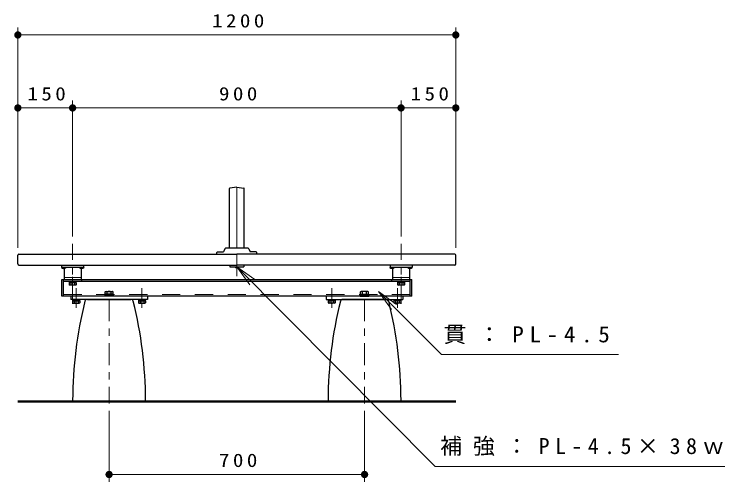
# Model space of a CAD drawing. Units: millimetres on the paper, scale 1:20. Extents: x -385 to 0, y 0 to 267.
# Drawn here: x -288.9 to -191.6, y 105.4 to 169.5 of the extents above; entities that cross this region are included whole.
import ezdxf

# ---------------------------------------------------------------- set-up
doc = ezdxf.new("R2010")
doc.units = ezdxf.units.MM
doc.linetypes.add('USER1', pattern=[4.5, 2.5, -2])
doc.linetypes.add('USER2', pattern=[6, 3, -1, 1, -1])
doc.layers.add('1_20', color=7, linetype='Continuous', lineweight=25)
doc.styles.add('ＭＳ ゴシック', font='')
doc.styles.get('ＭＳ ゴシック').set_extended_font_data('MS Gothic')

# ---------------------------------------------------------------- blocks, each defined once
blk = doc.blocks.new('filled_dot')
at = {"color": 0, "linetype": 'Continuous', "lineweight": -2, "const_width": 1.25}
blk.add_lwpolyline([(-0.625, 0, 1), (0.625, 0, 1)], format="xyb", close=True, dxfattribs=at)

msp = doc.modelspace()

# ---------------------------------------------------------------- linework, layer by layer
at = {"layer": '1_20', "lineweight": 13}
for p, q in [((-288.425, 137.515), (-288.425, 167.665)), ((-228.425, 137.515), (-228.425, 167.665)), ((-288.425, 166.665), (-228.425, 166.665)), ((-280.925, 139.059), (-280.925, 157.665)), ((-235.925, 139.059), (-235.925, 157.665)), ((-288.425, 156.665), (-280.925, 156.665)), ((-280.925, 156.665), (-235.925, 156.665)), ((-235.925, 156.665), (-228.425, 156.665)), ((-256.665, 132.435), (-258.425, 134.915)), ((-258.425, 134.915), (-255.956, 133.139)), ((-258.425, 134.915), (-256.31, 132.787)), ((-237.24, 129.028), (-239.008, 131.503)), ((-239.008, 131.503), (-236.533, 129.735)), ((-239.008, 131.503), (-236.886, 129.382)), ((-275.925, 115.177), (-275.925, 105.44)), ((-240.925, 115.177), (-240.925, 105.44)), ((-240.925, 106.44), (-275.925, 106.44))]:
    msp.add_line(p, q, dxfattribs=at)
at = {"layer": '1_20', "color": 110}
for p, q in [((-259.425, 137.44), (-259.425, 145.635)), ((-258.425, 145.828), (-259.382, 145.684)), ((-258.425, 145.828), (-257.467, 145.684)), ((-257.425, 137.44), (-257.425, 145.635)), ((-260.064, 137.38), (-260.25, 136.955)), ((-258.425, 137.44), (-259.972, 137.44)), ((-256.877, 137.44), (-258.425, 137.44)), ((-256.785, 137.38), (-256.599, 136.955)), ((-261.175, 136.64), (-261.168, 136.844)), ((-261.068, 136.94), (-260.273, 136.94)), ((-255.782, 136.94), (-256.577, 136.94)), ((-255.675, 136.64), (-255.682, 136.844))]:
    msp.add_line(p, q, dxfattribs=at)
at = {"layer": '1_20', "color": 110, "lineweight": 13}
msp.add_line((-258.425, 145.828), (-258.425, 137.44), dxfattribs=at)
at = {"layer": '1_20', "linetype": 'USER2', "lineweight": 13}
for p, q in [((-280.925, 129.831), (-280.925, 138.034)), ((-258.425, 133.603), (-258.425, 138.109)), ((-235.925, 129.831), (-235.925, 138.034)), ((-275.925, 130.44), (-275.925, 116.177)), ((-240.925, 130.44), (-240.925, 116.177))]:
    msp.add_line(p, q, dxfattribs=at)
at = {"layer": '1_20'}
for p, q in [((-288.425, 135.29), (-288.425, 136.49)), ((-288.275, 136.64), (-258.425, 136.64)), ((-228.575, 136.64), (-258.425, 136.64)), ((-228.425, 135.29), (-228.425, 136.49)), ((-288.275, 135.14), (-258.425, 135.14)), ((-282.445, 134.84), (-282.445, 134.815)), ((-282.445, 134.84), (-281.855, 134.84)), ((-282.445, 134.815), (-281.855, 134.815)), ((-282.425, 135.14), (-282.425, 134.84)), ((-282.425, 134.84), (-279.425, 134.84)), ((-282.1, 134.84), (-282.1, 133.14)), ((-281.855, 134.84), (-281.855, 134.815)), ((-279.995, 134.84), (-279.995, 134.815)), ((-279.995, 134.84), (-279.405, 134.84)), ((-279.995, 134.815), (-279.405, 134.815)), ((-279.75, 134.84), (-279.75, 133.14)), ((-279.425, 135.14), (-279.425, 134.84)), ((-279.405, 134.84), (-279.405, 134.815)), ((-259.375, 135.14), (-259.375, 134.915)), ((-259.375, 134.915), (-257.475, 134.915)), ((-258.72, 134.915), (-258.72, 134.89)), ((-258.72, 134.915), (-258.13, 134.915)), ((-258.72, 134.89), (-258.13, 134.89)), ((-228.575, 135.14), (-258.425, 135.14)), ((-258.13, 134.915), (-258.13, 134.89)), ((-257.475, 135.14), (-257.475, 134.915)), ((-237.445, 134.84), (-237.445, 134.815)), ((-237.445, 134.84), (-236.855, 134.84)), ((-237.445, 134.815), (-236.855, 134.815)), ((-237.425, 135.14), (-237.425, 134.84)), ((-237.425, 134.84), (-234.425, 134.84)), ((-237.1, 134.84), (-237.1, 133.14)), ((-236.855, 134.84), (-236.855, 134.815)), ((-234.995, 134.84), (-234.995, 134.815)), ((-234.995, 134.84), (-234.405, 134.84)), ((-234.995, 134.815), (-234.405, 134.815)), ((-234.75, 134.84), (-234.75, 133.14)), ((-234.425, 135.14), (-234.425, 134.84)), ((-234.405, 134.84), (-234.405, 134.815)), ((-282.1, 133.14), (-279.75, 133.14)), ((-281.45, 132.915), (-280.4, 132.915)), ((-281.45, 132.915), (-281.45, 132.84)), ((-281.45, 132.84), (-280.4, 132.84)), ((-281.385, 132.84), (-281.385, 132.715)), ((-280.465, 132.84), (-281.385, 132.84)), ((-280.465, 132.715), (-281.385, 132.715)), ((-280.958, 132.84), (-280.925, 132.715)), ((-280.925, 132.84), (-280.891, 132.715)), ((-280.465, 132.84), (-280.465, 132.715)), ((-280.4, 132.84), (-280.4, 132.915)), ((-237.1, 133.14), (-234.75, 133.14)), ((-236.45, 132.915), (-235.4, 132.915)), ((-236.45, 132.915), (-236.45, 132.84)), ((-236.45, 132.84), (-235.4, 132.84)), ((-236.385, 132.84), (-236.385, 132.715)), ((-235.465, 132.84), (-236.385, 132.84)), ((-235.465, 132.715), (-236.385, 132.715)), ((-235.958, 132.84), (-235.925, 132.715)), ((-235.925, 132.84), (-235.891, 132.715)), ((-235.465, 132.84), (-235.465, 132.715)), ((-235.4, 132.84), (-235.4, 132.915)), ((-276.473, 131.458), (-276.375, 131.515)), ((-276.473, 131.14), (-276.473, 131.458)), ((-276.375, 131.515), (-275.475, 131.515)), ((-276.199, 131.14), (-276.199, 131.458)), ((-275.651, 131.14), (-275.651, 131.458)), ((-275.376, 131.458), (-275.475, 131.515)), ((-275.376, 131.14), (-275.376, 131.458)), ((-241.473, 131.458), (-241.375, 131.515)), ((-241.473, 131.14), (-241.473, 131.458)), ((-240.475, 131.515), (-241.375, 131.515)), ((-241.199, 131.14), (-241.199, 131.458)), ((-240.651, 131.14), (-240.651, 131.458)), ((-240.376, 131.458), (-240.475, 131.515)), ((-240.376, 131.14), (-240.376, 131.458)), ((-276.525, 130.99), (-276.525, 130.89)), ((-275.325, 130.99), (-276.525, 130.99)), ((-275.325, 130.89), (-276.525, 130.89)), ((-276.462, 130.99), (-276.462, 131.14)), ((-275.387, 131.14), (-276.462, 131.14)), ((-275.387, 130.99), (-276.462, 130.99)), ((-275.965, 130.99), (-275.925, 131.14)), ((-275.925, 130.99), (-275.885, 131.14)), ((-275.387, 130.99), (-275.387, 131.14)), ((-275.325, 130.89), (-275.325, 130.99)), ((-241.525, 130.89), (-241.525, 130.99)), ((-241.525, 130.99), (-240.325, 130.99)), ((-241.525, 130.89), (-240.325, 130.89)), ((-241.462, 130.99), (-241.462, 131.14)), ((-241.462, 131.14), (-240.387, 131.14)), ((-241.462, 130.99), (-240.387, 130.99)), ((-240.925, 130.99), (-240.965, 131.14)), ((-240.885, 130.99), (-240.925, 131.14)), ((-240.387, 130.99), (-240.387, 131.14)), ((-240.325, 130.99), (-240.325, 130.89)), ((-279.9, 130.44), (-280.95, 130.44)), ((-280.95, 130.365), (-280.95, 130.44)), ((-279.9, 130.365), (-280.95, 130.365)), ((-280.885, 130.365), (-280.885, 130.24)), ((-280.885, 130.365), (-279.965, 130.365)), ((-280.885, 130.24), (-279.965, 130.24)), ((-280.425, 130.365), (-280.458, 130.24)), ((-280.391, 130.365), (-280.425, 130.24)), ((-279.965, 130.365), (-279.965, 130.24)), ((-279.9, 130.44), (-279.9, 130.365)), ((-278.902, 130.44), (-272.948, 130.44)), ((-275.475, 130.44), (-276.375, 130.44)), ((-270.9, 130.44), (-271.95, 130.44)), ((-271.95, 130.365), (-271.95, 130.44)), ((-270.9, 130.365), (-271.95, 130.365)), ((-271.885, 130.365), (-271.885, 130.24)), ((-271.885, 130.365), (-270.965, 130.365)), ((-271.885, 130.24), (-270.965, 130.24)), ((-271.425, 130.365), (-271.458, 130.24)), ((-271.391, 130.365), (-271.425, 130.24)), ((-270.965, 130.365), (-270.965, 130.24)), ((-270.9, 130.44), (-270.9, 130.365)), ((-245.95, 130.44), (-244.9, 130.44)), ((-245.95, 130.44), (-245.95, 130.365)), ((-245.95, 130.365), (-244.9, 130.365)), ((-245.885, 130.365), (-245.885, 130.24)), ((-244.965, 130.365), (-245.885, 130.365)), ((-244.965, 130.24), (-245.885, 130.24)), ((-245.458, 130.365), (-245.425, 130.24)), ((-245.425, 130.365), (-245.391, 130.24)), ((-244.965, 130.365), (-244.965, 130.24)), ((-244.9, 130.365), (-244.9, 130.44)), ((-237.948, 130.44), (-243.902, 130.44)), ((-241.375, 130.44), (-240.475, 130.44)), ((-236.95, 130.44), (-235.9, 130.44)), ((-236.95, 130.44), (-236.95, 130.365)), ((-236.95, 130.365), (-235.9, 130.365)), ((-236.885, 130.365), (-236.885, 130.24)), ((-235.965, 130.365), (-236.885, 130.365)), ((-235.965, 130.24), (-236.885, 130.24)), ((-236.458, 130.365), (-236.425, 130.24)), ((-236.425, 130.365), (-236.391, 130.24)), ((-235.965, 130.365), (-235.965, 130.24)), ((-235.9, 130.365), (-235.9, 130.44)), ((-280.775, 116.44), (-280.925, 116.59)), ((-280.775, 116.44), (-271.075, 116.44)), ((-271.075, 116.44), (-270.925, 116.59)), ((-245.775, 116.44), (-245.925, 116.59)), ((-236.075, 116.44), (-245.775, 116.44)), ((-236.075, 116.44), (-235.925, 116.59))]:
    msp.add_line(p, q, dxfattribs=at)
at = {"layer": '1_20', "linetype": 'USER1', "lineweight": 13}
for p, q in [((-282.1, 133.44), (-279.75, 133.44)), ((-237.1, 133.44), (-234.75, 133.44))]:
    msp.add_line(p, q, dxfattribs=at)
at = {"layer": '1_20', "color": 4, "linetype": 'USER2', "lineweight": 13}
for p, q in [((-280.925, 133.515), (-280.925, 132.174)), ((-235.925, 133.515), (-235.925, 132.174)), ((-280.425, 131.96), (-280.425, 129.297)), ((-280.425, 131.49), (-280.425, 130.149)), ((-271.425, 131.96), (-271.425, 129.297)), ((-271.425, 131.49), (-271.425, 130.149)), ((-245.425, 131.96), (-245.425, 129.297)), ((-245.425, 131.49), (-245.425, 130.149)), ((-236.425, 131.96), (-236.425, 129.297)), ((-236.425, 131.49), (-236.425, 130.149))]:
    msp.add_line(p, q, dxfattribs=at)
at = {"layer": '1_20', "color": 4}
for p, q in [((-282.4, 130.89), (-282.4, 133.14)), ((-282.4, 133.14), (-234.45, 133.14)), ((-282.175, 130.89), (-282.175, 133.14)), ((-282.175, 132.915), (-234.675, 132.915)), ((-279.675, 132.915), (-279.675, 133.14)), ((-237.175, 132.915), (-237.175, 133.14)), ((-234.675, 130.89), (-234.675, 133.14)), ((-234.45, 130.89), (-234.45, 133.14)), ((-234.45, 130.89), (-282.4, 130.89)), ((-281.175, 130.89), (-281.175, 130.44)), ((-270.675, 130.89), (-270.675, 130.44)), ((-246.175, 130.89), (-246.175, 130.44)), ((-235.675, 130.89), (-246.175, 130.89)), ((-235.675, 130.89), (-235.675, 130.44)), ((-270.675, 130.44), (-281.175, 130.44)), ((-246.175, 130.44), (-235.675, 130.44))]:
    msp.add_line(p, q, dxfattribs=at)
at = {"layer": '1_20', "color": 131}
for p, q in [((-281.416, 132.715), (-281.416, 132.44)), ((-280.434, 132.715), (-281.416, 132.715)), ((-281.416, 132.44), (-281.337, 132.395)), ((-281.17, 132.715), (-281.17, 132.44)), ((-280.679, 132.715), (-280.679, 132.44)), ((-280.434, 132.44), (-280.512, 132.395)), ((-280.434, 132.715), (-280.434, 132.44)), ((-236.416, 132.715), (-236.416, 132.44)), ((-235.434, 132.715), (-236.416, 132.715)), ((-236.416, 132.44), (-236.337, 132.395)), ((-236.17, 132.715), (-236.17, 132.44)), ((-235.679, 132.715), (-235.679, 132.44)), ((-235.434, 132.44), (-235.512, 132.395)), ((-235.434, 132.715), (-235.434, 132.44)), ((-280.512, 132.395), (-281.337, 132.395)), ((-235.512, 132.395), (-236.337, 132.395)), ((-280.916, 130.24), (-280.916, 129.965)), ((-280.916, 130.24), (-279.934, 130.24)), ((-280.916, 129.965), (-280.837, 129.92)), ((-280.837, 129.92), (-280.012, 129.92)), ((-280.67, 130.24), (-280.67, 129.965)), ((-280.179, 130.24), (-280.179, 129.965)), ((-279.934, 129.965), (-280.012, 129.92)), ((-279.934, 130.24), (-279.934, 129.965)), ((-271.916, 130.24), (-271.916, 129.965)), ((-271.916, 130.24), (-270.934, 130.24)), ((-271.916, 129.965), (-271.837, 129.92)), ((-271.837, 129.92), (-271.012, 129.92)), ((-271.67, 130.24), (-271.67, 129.965)), ((-271.179, 130.24), (-271.179, 129.965)), ((-270.934, 129.965), (-271.012, 129.92)), ((-270.934, 130.24), (-270.934, 129.965)), ((-245.916, 130.24), (-245.916, 129.965)), ((-244.934, 130.24), (-245.916, 130.24)), ((-245.916, 129.965), (-245.837, 129.92)), ((-245.012, 129.92), (-245.837, 129.92)), ((-245.67, 130.24), (-245.67, 129.965)), ((-245.179, 130.24), (-245.179, 129.965)), ((-244.934, 129.965), (-245.012, 129.92)), ((-244.934, 130.24), (-244.934, 129.965)), ((-236.916, 130.24), (-236.916, 129.965)), ((-235.934, 130.24), (-236.916, 130.24)), ((-236.916, 129.965), (-236.837, 129.92)), ((-236.012, 129.92), (-236.837, 129.92)), ((-236.67, 130.24), (-236.67, 129.965)), ((-236.179, 130.24), (-236.179, 129.965)), ((-235.934, 129.965), (-236.012, 129.92)), ((-235.934, 130.24), (-235.934, 129.965))]:
    msp.add_line(p, q, dxfattribs=at)
at = {"layer": '1_20', "color": 4, "linetype": 'USER1', "lineweight": 13}
msp.add_line((-234.675, 131.115), (-282.175, 131.115), dxfattribs=at)
at = {"layer": '1_20', "lineweight": 50}
msp.add_line((-288.425, 116.44), (-228.425, 116.44), dxfattribs=at)
at = {"layer": '1_20', "lineweight": 13}
for points in [[(-258.425, 134.915), (-231.243, 107.556), (-191.573, 107.556)], [(-239.008, 131.503), (-230.377, 122.872), (-206.131, 122.872)]]:
    msp.add_lwpolyline(points, dxfattribs=at)
at = {"layer": '1_20', "color": 110}
for centre, radius, start, end in [((-259.375, 145.635), 0.05, 98.53077, 180), ((-257.475, 145.635), 0.05, 0, 81.46923), ((-259.972, 137.34), 0.1, 90, 156.37062), ((-256.877, 137.34), 0.1, 23.62938, 90), ((-261.068, 136.84), 0.1, 90, 178), ((-260.273, 136.965), 0.025, 270, 336.37062), ((-256.577, 136.965), 0.025, 203.62938, 270), ((-255.782, 136.84), 0.1, 2, 90)]:
    msp.add_arc(centre, radius, start, end, dxfattribs=at)
at = {"layer": '1_20'}
for centre, radius, start, end in [((-288.275, 136.49), 0.15, 90, 180), ((-228.575, 136.49), 0.15, 0, 90), ((-288.275, 135.29), 0.15, 180, 270), ((-282.15, 135.085), 0.4, 222.43594, 317.56406), ((-279.7, 135.085), 0.4, 222.43594, 317.56406), ((-258.425, 135.16), 0.4, 222.43594, 317.56406), ((-237.15, 135.085), 0.4, 222.43594, 317.56406), ((-234.7, 135.085), 0.4, 222.43594, 317.56406), ((-228.575, 135.29), 0.15, 270, 0), ((-276.336, 131.221), 0.274, 60.00001, 119.99999), ((-275.925, 130.825), 0.69, 66.57346, 113.42654), ((-275.513, 131.221), 0.274, 60.00001, 119.99999), ((-241.336, 131.221), 0.274, 60.00001, 119.99999), ((-240.925, 130.825), 0.69, 66.57346, 113.42654), ((-240.513, 131.221), 0.274, 60.00001, 119.99999), ((-224.05, 116.44), 56.875, 166.02573, 179.84909), ((-278.902, 130.09), 0.35, 90, 166.02573), ((-272.948, 130.09), 0.35, 13.97427, 90), ((-327.8, 116.44), 56.875, 0.15091, 13.97427), ((-189.05, 116.44), 56.875, 166.02573, 179.84909), ((-243.902, 130.09), 0.35, 90, 166.02573), ((-237.948, 130.09), 0.35, 13.97427, 90), ((-292.8, 116.44), 56.875, 0.15091, 13.97427)]:
    msp.add_arc(centre, radius, start, end, dxfattribs=at)
at = {"layer": '1_20', "color": 131}
for centre, radius, start, end in [((-281.293, 132.653), 0.245, 240.00001, 299.99999), ((-280.925, 133.084), 0.689, 249.136, 290.864), ((-280.557, 132.653), 0.245, 240.00001, 299.99999), ((-236.293, 132.653), 0.245, 240.00001, 299.99999), ((-235.925, 133.084), 0.689, 249.136, 290.864), ((-235.557, 132.653), 0.245, 240.00001, 299.99999), ((-280.793, 130.178), 0.245, 240.00001, 299.99999), ((-280.425, 130.609), 0.689, 249.136, 290.864), ((-280.057, 130.178), 0.245, 240.00001, 299.99999), ((-271.793, 130.178), 0.245, 240.00001, 299.99999), ((-271.425, 130.609), 0.689, 249.136, 290.864), ((-271.057, 130.178), 0.245, 240.00001, 299.99999), ((-245.793, 130.178), 0.245, 240.00001, 299.99999), ((-245.425, 130.609), 0.689, 249.136, 290.864), ((-245.057, 130.178), 0.245, 240.00001, 299.99999), ((-236.793, 130.178), 0.245, 240.00001, 299.99999), ((-236.425, 130.609), 0.689, 249.136, 290.864), ((-236.057, 130.178), 0.245, 240.00001, 299.99999)]:
    msp.add_arc(centre, radius, start, end, dxfattribs=at)

# ---------------------------------------------------------------- block references
at = {"layer": '1_20', "lineweight": 13, "xscale": 0.4, "yscale": 0.4}
for p in [(-288.425, 166.665), (-288.425, 156.665), (-280.925, 156.665), (-235.925, 156.665), (-275.925, 106.44)]:
    msp.add_blockref('filled_dot', p, dxfattribs=at)
at = {"layer": '1_20', "lineweight": 13, "xscale": 0.4, "yscale": 0.4, "rotation": 180}
for p in [(-228.425, 166.665), (-280.925, 156.665), (-235.925, 156.665), (-228.425, 156.665), (-240.925, 106.44)]:
    msp.add_blockref('filled_dot', p, dxfattribs=at)

# ---------------------------------------------------------------- texts
at = {"layer": '1_20', "style": 'ＭＳ ゴシック'}
for s, insert, char_height, attachment_point in [('\\T1.33;\\W1.15;1200', (-258.004, 167.665), 1.833, 8), ('\\T1.33;\\W1.15;150', (-284.254, 157.665), 1.833, 8), ('\\T1.33;\\W1.15;900', (-258.008, 157.665), 1.833, 8), ('\\T1.33;\\W1.15;150', (-231.754, 157.665), 1.833, 8), ('\\T1.5;\\W1.05;貫：PL-4.5', (-230.131, 125.522), 2.199, 4), ('\\T1.5;補強：PL-4.5×38ｗ', (-230.573, 110.206), 2.199, 4), ('\\T1.33;\\W1.15;700', (-258.008, 107.44), 1.833, 8)]:
    msp.add_mtext(s, dxfattribs=dict(at, insert=insert, char_height=char_height, attachment_point=attachment_point))

doc.saveas('drawing.dxf')
